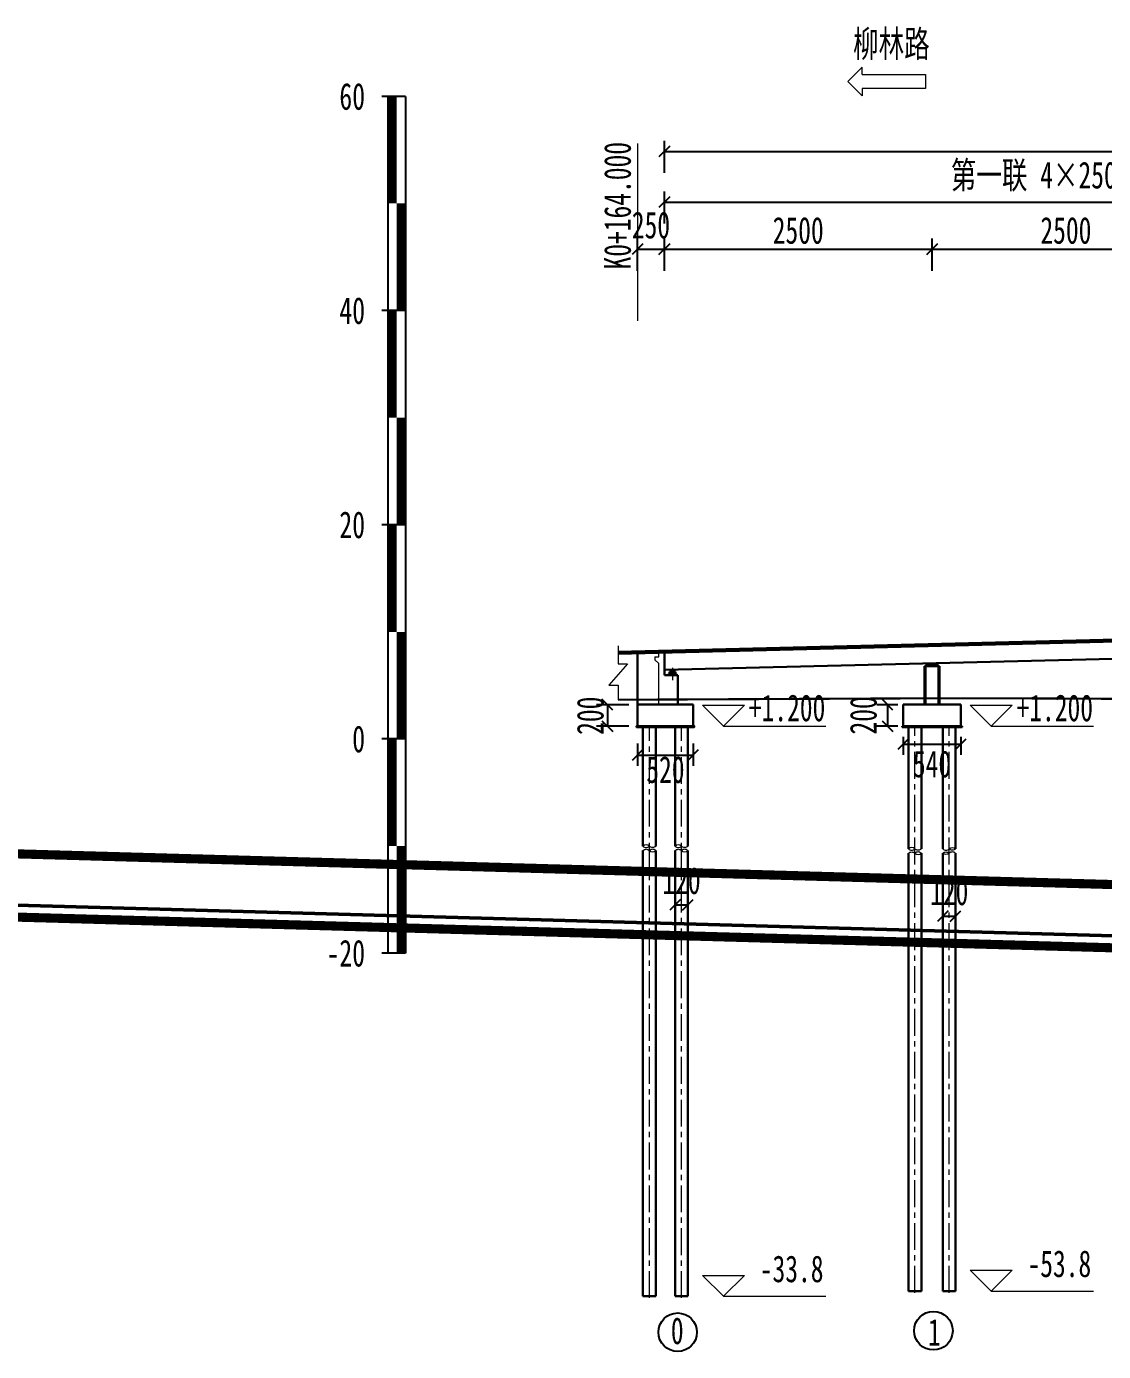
# Model space of a CAD drawing. Header units: millimetres. Extents: x 4628 to 974470, y 12613 to 383573.
# Drawn here: x 226023 to 326599, y 251950 to 375674 of the extents above; entities that cross this region are included whole.
import ezdxf
from ezdxf.enums import TextEntityAlignment as Align

# ---------------------------------------------------------------- set-up
doc = ezdxf.new("R2010")
doc.units = ezdxf.units.MM
for name, pattern in [('CENTER', [2, 1.25, -0.25, 0.25, -0.25]), ('CONTINOUS', [0]), ('CORNER DETAIL$0$HIDDEN', [0.375, 0.25, -0.125]), ('HIDDEN', [9.525, 6.35, -3.175])]:
    doc.linetypes.add(name, pattern=pattern)
for name, color, linetype, lineweight in [('KbhZdmPdx', 1, 'Continuous', 50), ('文字', 7, 'Continuous', 15), ('标注', 3, 'Continuous', 18), ('桥 中心线', 5, 'CENTER', 15), ('桥 构造粗实', 1, 'Continuous', 30), ('桥 构造细虚', 6, 'Continuous', 15), ('桥 标高', 4, 'Continuous', 15), ('结构', 1, 'Continuous', 30), ('虚线', 6, 'HIDDEN', 15)]:
    doc.layers.add(name, color=color, linetype=linetype, lineweight=lineweight)
doc.layers.add('纵_地面线', color=30, linetype='Continuous')
doc.layers.add('纵_标尺', color=7, linetype='Continuous')
doc.styles.get("Standard").update_dxf_attribs({"font": ''})
doc.styles.add('仿宋字', font='', dxfattribs={"width": 0.7})
doc.styles.get('Standard').set_extended_font_data('SimSun')
doc.styles.get('仿宋字').set_extended_font_data('仿宋_GB2312')
doc.dimstyles.new('750', dxfattribs={"dimscale": 0, "dimtxt": 2.5, "dimasz": 1, "dimexe": 1, "dimexo": 1, "dimgap": 0, "dimtad": 0, "dimdec": 0, "dimlfac": 0.1, "dimrnd": 0.1, "dimzin": 12, "dimdsep": 46, "dimtxsty": '仿宋字', "dimblk": 'OBLIQUE', "dimcen": -1, "dimclrd": 256, "dimclre": 256, "dimclrt": 256, "dimadec": 4, "dimazin": 0, "dimtp": 2, "dimtm": 3, "dimtfac": 0.5, "dimtdec": 0, "dimtmove": 2, "dimatfit": 3, "dimldrblk": 'OBLIQUE', "dimfxl": 3, "dimfxlon": 1, "dimtvp": 0.7, "dimtolj": 1, "dimtzin": 12, "dimarcsym": 0})

# ---------------------------------------------------------------- blocks, each defined once
blk = doc.blocks.new('_Oblique')
at = {"color": 0, "linetype": 'ByBlock', "lineweight": -2}
blk.add_line((-0.5, -0.5), (0.5, 0.5), dxfattribs=at)
blk = doc.blocks.new('*D67')
at = {"layer": 'Defpoints', "color": 0}
for p in [(288289, 312349), (280265, 310349), (288289, 310349)]:
    blk.add_point(p, dxfattribs=at)
at = {"layer": '标注', "lineweight": -2}
for p, q in [((282265, 312349), (279265, 312349)), ((280265, 312349), (280265, 310349)), ((282265, 310349), (279265, 310349))]:
    blk.add_line(p, q, dxfattribs=at)
at = {"layer": '标注', "lineweight": -2, "xscale": 1000.0000020837, "yscale": 1000.0000020837, "zscale": 1000.0000020837}
for p, rotation in [((280265, 312349), 90), ((280265, 310349), 270)]:
    blk.add_blockref('_Oblique', p, dxfattribs=dict(at, rotation=rotation))
at = {"layer": '标注', "insert": (278680, 311315), "char_height": 2500, "attachment_point": 5, "rotation": 90, "style": '仿宋字'}
blk.add_mtext('\\A1;200', dxfattribs=at)
blk = doc.blocks.new('*D68')
at = {"layer": 'Defpoints', "color": 0}
for p in [(287789, 293646), (286589, 292172), (287789, 292172)]:
    blk.add_point(p, dxfattribs=at)
at = {"layer": '标注', "lineweight": -2}
for p, q in [((286589, 293172), (286589, 294646)), ((287789, 293172), (287789, 294646)), ((286589, 293646), (287789, 293646))]:
    blk.add_line(p, q, dxfattribs=at)
at = {"layer": '标注', "lineweight": -2, "xscale": 1000.0000020837, "yscale": 1000.0000020837, "zscale": 1000.0000020837, "rotation": 180}
blk.add_blockref('_Oblique', (286589, 293646), dxfattribs=at)
at = {"layer": '标注', "lineweight": -2, "xscale": 1000.0000020837, "yscale": 1000.0000020837, "zscale": 1000.0000020837}
blk.add_blockref('_Oblique', (287789, 293646), dxfattribs=at)
at = {"layer": '标注', "insert": (287189, 295896), "char_height": 2500, "attachment_point": 5, "style": '仿宋字'}
blk.add_mtext('\\A1;120', dxfattribs=at)
blk = doc.blocks.new('*D69')
at = {"layer": 'Defpoints', "color": 0}
for p in [(283089, 309735, 0), (288289, 309735, 0), (288289, 307649)]:
    blk.add_point(p, dxfattribs=at)
at = {"layer": '标注', "lineweight": -2}
for p, q in [((283089, 308735), (283089, 306649)), ((288289, 308735), (288289, 306649)), ((283089, 307649), (288289, 307649))]:
    blk.add_line(p, q, dxfattribs=at)
at = {"layer": '标注', "lineweight": -2, "xscale": 1000.0000020837, "yscale": 1000.0000020837, "zscale": 1000.0000020837, "rotation": 180}
blk.add_blockref('_Oblique', (283089, 307649), dxfattribs=at)
at = {"layer": '标注', "lineweight": -2, "xscale": 1000.0000020837, "yscale": 1000.0000020837, "zscale": 1000.0000020837}
blk.add_blockref('_Oblique', (288289, 307649), dxfattribs=at)
at = {"layer": '标注', "insert": (285689, 306271), "char_height": 2500, "attachment_point": 5, "style": '仿宋字'}
blk.add_mtext('\\A1;520', dxfattribs=at)
blk = doc.blocks.new('标高')
at = {"layer": '桥 标高'}
for p, q in [((-2000, 2000), (2000, 2000)), ((0, 0), (-2000, 2000)), ((0, 0), (2000, 2000)), ((0, 0), (9796, 0))]:
    blk.add_line(p, q, dxfattribs=at)
blk = doc.blocks.new('*D76')
at = {"layer": 'Defpoints', "color": 0}
for p in [(285589, 354869), (283089, 310776), (285589, 311049)]:
    blk.add_point(p, dxfattribs=at)
at = {"layer": '标注', "lineweight": -2}
for p, q in [((283089, 352869), (283089, 355869)), ((285589, 352869), (285589, 355869)), ((283089, 354869), (285589, 354869))]:
    blk.add_line(p, q, dxfattribs=at)
at = {"layer": '标注', "lineweight": -2, "xscale": 1000.0000020837, "yscale": 1000.0000020837, "zscale": 1000.0000020837, "rotation": 180}
blk.add_blockref('_Oblique', (283089, 354869), dxfattribs=at)
at = {"layer": '标注', "lineweight": -2, "xscale": 1000.0000020837, "yscale": 1000.0000020837, "zscale": 1000.0000020837}
blk.add_blockref('_Oblique', (285589, 354869), dxfattribs=at)
at = {"layer": '标注', "insert": (284339, 357119), "char_height": 2500, "attachment_point": 5, "style": '仿宋字'}
blk.add_mtext('\\A1;250', dxfattribs=at)
blk = doc.blocks.new('*D77')
at = {"layer": 'Defpoints', "color": 0}
for p in [(335589, 354869), (310589, 311049), (335589, 311657)]:
    blk.add_point(p, dxfattribs=at)
at = {"layer": '标注', "lineweight": -2}
for p, q in [((310589, 352869), (310589, 355869)), ((335589, 352869), (335589, 355869)), ((310589, 354869), (335589, 354869))]:
    blk.add_line(p, q, dxfattribs=at)
at = {"layer": '标注', "lineweight": -2, "xscale": 1000.0000020837, "yscale": 1000.0000020837, "zscale": 1000.0000020837, "rotation": 180}
blk.add_blockref('_Oblique', (310589, 354869), dxfattribs=at)
at = {"layer": '标注', "lineweight": -2, "xscale": 1000.0000020837, "yscale": 1000.0000020837, "zscale": 1000.0000020837}
blk.add_blockref('_Oblique', (335589, 354869), dxfattribs=at)
at = {"layer": '标注', "insert": (323089, 356619), "char_height": 2500, "attachment_point": 5, "style": '仿宋字'}
blk.add_mtext('\\A1;2500', dxfattribs=at)
blk = doc.blocks.new('*D89')
at = {"layer": 'Defpoints', "color": 0}
for p in [(385589, 359278), (285589, 353369), (385589, 353369)]:
    blk.add_point(p, dxfattribs=at)
at = {"layer": '标注', "lineweight": -2}
for p, q in [((285589, 357278), (285589, 360278)), ((385589, 357278), (385589, 360278)), ((285589, 359278), (385589, 359278))]:
    blk.add_line(p, q, dxfattribs=at)
at = {"layer": '标注', "lineweight": -2, "xscale": 1000.0000020837, "yscale": 1000.0000020837, "zscale": 1000.0000020837, "rotation": 180}
blk.add_blockref('_Oblique', (285589, 359278), dxfattribs=at)
at = {"layer": '标注', "lineweight": -2, "xscale": 1000.0000020837, "yscale": 1000.0000020837, "zscale": 1000.0000020837}
blk.add_blockref('_Oblique', (385589, 359278), dxfattribs=at)
at = {"layer": '标注', "insert": (335589, 361652), "char_height": 2500, "attachment_point": 5, "style": '仿宋字'}
blk.add_mtext('\\A1;第一联 4×2500=10000 预应力混凝土连续梁', dxfattribs=at)
blk = doc.blocks.new('*D93')
at = {"layer": 'Defpoints', "color": 0}
for p in [(807589, 364010), (807589, 357778), (285589, 355869)]:
    blk.add_point(p, dxfattribs=at)
at = {"layer": '标注', "lineweight": -2}
for p, q in [((285589, 362010), (285589, 365010)), ((807589, 362010), (807589, 365010)), ((285589, 364010), (807589, 364010))]:
    blk.add_line(p, q, dxfattribs=at)
at = {"layer": '标注', "lineweight": -2, "xscale": 1000.0000020837, "yscale": 1000.0000020837, "zscale": 1000.0000020837, "rotation": 180}
blk.add_blockref('_Oblique', (285589, 364010), dxfattribs=at)
at = {"layer": '标注', "lineweight": -2, "xscale": 1000.0000020837, "yscale": 1000.0000020837, "zscale": 1000.0000020837}
blk.add_blockref('_Oblique', (807589, 364010), dxfattribs=at)
at = {"layer": '标注', "insert": (546589, 365760), "char_height": 2500, "attachment_point": 5, "style": '仿宋字'}
blk.add_mtext('\\A1;52200', dxfattribs=at)
blk = doc.blocks.new('*D101')
at = {"layer": 'Defpoints', "color": 0}
for p in [(308384, 312349), (306429, 310349), (308384, 310349)]:
    blk.add_point(p, dxfattribs=at)
at = {"layer": '标注', "lineweight": -2}
for p, q in [((307384, 312349), (305429, 312349)), ((306429, 312349), (306429, 310349)), ((307384, 310349), (305429, 310349))]:
    blk.add_line(p, q, dxfattribs=at)
at = {"layer": '标注', "lineweight": -2, "xscale": 1000.0000020837, "yscale": 1000.0000020837, "zscale": 1000.0000020837}
for p, rotation in [((306429, 312349), 90), ((306429, 310349), 270)]:
    blk.add_blockref('_Oblique', p, dxfattribs=dict(at, rotation=rotation))
at = {"layer": '标注', "insert": (304179, 311349), "char_height": 2500, "attachment_point": 5, "rotation": 90, "style": '仿宋字'}
blk.add_mtext('\\A1;200', dxfattribs=at)
blk = doc.blocks.new('*D102')
at = {"layer": 'Defpoints', "color": 0}
for p in [(307889, 310349), (313289, 310349), (313289, 308671)]:
    blk.add_point(p, dxfattribs=at)
at = {"layer": '标注', "lineweight": -2}
for p, q in [((307889, 309349), (307889, 307671)), ((313289, 309349), (313289, 307671)), ((307889, 308671), (313289, 308671))]:
    blk.add_line(p, q, dxfattribs=at)
at = {"layer": '标注', "lineweight": -2, "xscale": 1000.0000020837, "yscale": 1000.0000020837, "zscale": 1000.0000020837, "rotation": 180}
blk.add_blockref('_Oblique', (307889, 308671), dxfattribs=at)
at = {"layer": '标注', "lineweight": -2, "xscale": 1000.0000020837, "yscale": 1000.0000020837, "zscale": 1000.0000020837}
blk.add_blockref('_Oblique', (313289, 308671), dxfattribs=at)
at = {"layer": '标注', "insert": (310589, 306798), "char_height": 2500, "attachment_point": 5, "style": '仿宋字'}
blk.add_mtext('\\A1;540', dxfattribs=at)
blk = doc.blocks.new('*D103')
at = {"layer": 'Defpoints', "color": 0}
for p in [(312789, 292611), (311589, 291723), (312789, 291723)]:
    blk.add_point(p, dxfattribs=at)
at = {"layer": '标注', "lineweight": -2}
for p, q in [((311589, 292611), (311589, 293611)), ((312789, 292611), (312789, 293611)), ((311589, 292611), (312789, 292611))]:
    blk.add_line(p, q, dxfattribs=at)
at = {"layer": '标注', "lineweight": -2, "xscale": 1000.0000020837, "yscale": 1000.0000020837, "zscale": 1000.0000020837, "rotation": 180}
blk.add_blockref('_Oblique', (311589, 292611), dxfattribs=at)
at = {"layer": '标注', "lineweight": -2, "xscale": 1000.0000020837, "yscale": 1000.0000020837, "zscale": 1000.0000020837}
blk.add_blockref('_Oblique', (312789, 292611), dxfattribs=at)
at = {"layer": '标注', "insert": (312189, 294861), "char_height": 2500, "attachment_point": 5, "style": '仿宋字'}
blk.add_mtext('\\A1;120', dxfattribs=at)
blk = doc.blocks.new('*D104')
at = {"layer": 'Defpoints', "color": 0}
for p in [(310589, 354869), (285589, 311049), (310589, 311657)]:
    blk.add_point(p, dxfattribs=at)
at = {"layer": '标注', "lineweight": -2}
for p, q in [((285589, 352869), (285589, 355869)), ((310589, 352869), (310589, 355869)), ((285589, 354869), (310589, 354869))]:
    blk.add_line(p, q, dxfattribs=at)
at = {"layer": '标注', "lineweight": -2, "xscale": 1000.0000020837, "yscale": 1000.0000020837, "zscale": 1000.0000020837, "rotation": 180}
blk.add_blockref('_Oblique', (285589, 354869), dxfattribs=at)
at = {"layer": '标注', "lineweight": -2, "xscale": 1000.0000020837, "yscale": 1000.0000020837, "zscale": 1000.0000020837}
blk.add_blockref('_Oblique', (310589, 354869), dxfattribs=at)
at = {"layer": '标注', "insert": (298089, 356619), "char_height": 2500, "attachment_point": 5, "style": '仿宋字'}
blk.add_mtext('\\A1;2500', dxfattribs=at)
blk = doc.blocks.new('ditie')
at = {"layer": 'KbhZdmPdx'}
blk.add_line((265725.76, 123270.61), (266065.76, 123223.01), dxfattribs=at)
at = {"layer": 'KbhZdmPdx', "color": 5, "linetype": 'CORNER DETAIL$0$HIDDEN', "ltscale": 0.01, "const_width": 0.5}
for points in [[(265727.48, 123295.16), (266067.88, 123247.51)], [(265727.24, 123293.43), (266067.64, 123245.77)], [(265725.46, 123265.91), (266065.38, 123218.32)], [(265725.22, 123264.18), (266065.14, 123216.59)]]:
    blk.add_lwpolyline(points, dxfattribs=at)

msp = doc.modelspace()

# ---------------------------------------------------------------- linework, layer by layer
for centre in [(286832.5, 253750.4), (310713.8, 253890.8)]:
    msp.add_circle(centre, 1800)
at = {"layer": '文字'}
for p, q in [((302733.7, 370535.6), (304067, 371869)), ((304067, 371202.3), (304067, 371869)), ((302733.7, 370535.6), (304067, 369202.3)), ((304067, 369869), (304067, 369202.3)), ((283088.7, 364736.8), (283088.7, 348189.8))]:
    msp.add_line(p, q, dxfattribs=at)
msp.add_lwpolyline([(304067, 371202.3), (309961.1, 371202.3), (309961.1, 369869), (304067, 369869)], dxfattribs=at)
at = {"layer": '标注'}
msp.add_lwpolyline([(281269.9, 317846.3), (281269.9, 316176.1), (282144.9, 316176.1), (280394.9, 314176.1), (281269.9, 314176.1), (281269.9, 312807.7)], dxfattribs=at)
at = {"layer": '桥 中心线', "ltscale": 2000}
for p, q in [((286338.7, 315789.8), (286338.7, 314631.6)), ((284188.7, 256957.7), (284188.7, 310349.4, 0)), ((287188.7, 256957.7), (287188.7, 310349.4, 0)), ((308988.7, 257437.3), (308988.7, 310349.4)), ((312188.7, 257437.3), (312188.7, 310349.4))]:
    msp.add_line(p, q, dxfattribs=at)
at = {"layer": '桥 构造粗实'}
for p, q in [((283088.7, 317128.6), (283088.7, 312465.6, 0)), ((283088.7, 312349.4, 0), (283088.7, 317128.6)), ((285588.7, 315103), (285588.7, 317190.6)), ((286838.7, 315103), (285588.7, 315103)), ((286698.7, 315225), (285978.8, 315225)), ((285978.8, 315225), (285978.8, 315103)), ((286058.7, 315409.6), (286618.7, 315409.6)), ((286058.7, 315225), (286058.7, 315409.6)), ((286060.5, 315279.2), (286058.7, 315281)), ((286116.7, 315223), (286058.7, 315281)), ((286618.7, 315225), (286058.7, 315225)), ((286618.7, 315225), (286058.7, 315225)), ((286116.7, 315223), (286060.5, 315279.2)), ((286130.4, 315350.8), (286071.6, 315409.6)), ((286157.3, 315323.9), (286073.6, 315407.6)), ((286258.2, 315223), (286130.4, 315350.8)), ((286258.1, 315223), (286157.3, 315323.9)), ((286215.3, 315407.3), (286213, 315409.6)), ((286254.1, 315368.6), (286215, 315407.6)), ((286399.6, 315223), (286215.3, 315407.3)), ((286399.6, 315223), (286254.1, 315368.6)), ((286541, 315223), (286354.5, 315409.6)), ((286541, 315223), (286356.4, 315407.6)), ((286618.7, 315286.7), (286495.9, 315409.6)), ((286618.7, 315286.7), (286497.8, 315407.6)), ((286618.7, 315409.6), (286618.7, 315225)), ((286698.7, 315103), (286698.7, 315225)), ((286838.7, 312349.4, 0), (286838.7, 315103)), ((283088.7, 312349.4, 0), (288288.7, 312349.4, 0)), ((283088.7, 312349.4, 0), (283088.7, 310349.4)), ((288288.7, 312349.4, 0), (288288.7, 310349.4, 0)), ((307888.7, 310349.4), (307888.7, 312349.4)), ((307888.7, 312349.4), (313288.7, 312349.4)), ((313288.7, 310349.4), (313288.7, 312349.4)), ((288288.7, 310349.4), (283088.7, 310349.4)), ((283588.7, 299129.1), (283588.7, 310349.4, 0)), ((284788.7, 299129.1), (284788.7, 310349.4, 0)), ((286588.7, 299129.1), (286588.7, 310349.4, 0)), ((287788.7, 299129.1), (287788.7, 310349.4, 0)), ((307788.7, 310349.4), (313388.7, 310349.4)), ((307788.7, 310249.4), (307788.7, 310349.4)), ((307788.7, 310249.4), (313388.7, 310249.4)), ((308388.7, 298880.9), (308388.7, 310349.4)), ((309588.7, 298880.9), (309588.7, 310349.4)), ((311588.7, 298880.9), (311588.7, 310349.4)), ((312788.7, 298880.9), (312788.7, 310349.4)), ((313388.7, 310249.4), (313388.7, 310349.4)), ((283588.7, 257104.9), (283588.7, 298721.1)), ((284788.7, 257104.9), (284788.7, 298721.1)), ((286588.7, 257104.9), (286588.7, 298721.1)), ((287788.7, 257104.9), (287788.7, 298721.1)), ((308388.7, 257584.6), (308388.7, 298472.9)), ((309588.7, 257584.6), (309588.7, 298472.9)), ((311588.7, 257584.6), (311588.7, 298472.9)), ((312788.7, 257584.6), (312788.7, 298472.9)), ((309588.7, 257584.6), (308388.7, 257584.6)), ((311588.7, 257584.6), (312788.7, 257584.6)), ((284788.7, 257104.9), (283588.7, 257104.9)), ((287788.7, 257104.9), (286588.7, 257104.9))]:
    msp.add_line(p, q, dxfattribs=at)
for points in [[(281269.9, 317283.5), (370623, 319499.5, -0.00544879), (507575.2, 321402.9), (507589.9, 321402.9, -0.00324992), (650584.1, 320902.5), (650614.4, 320902.2, -0.00487299), (767540.5, 318593.1), (822266.4, 316978.7, 0.00001051), (822716.4, 316965.4)], [(281269.9, 317083.5), (370623, 319299.5, -0.0043752), (480588.7, 321064)], [(285588.7, 315590.6), (370623, 317699.5, -0.00093374), (394088.7, 318237.6, -0.00093374)]]:
    msp.add_lwpolyline(points, format="xyb", dxfattribs=at)
msp.add_lwpolyline([(283088.7, 310349.4), (282988.7, 310349.4), (282988.7, 310249.4), (288388.7, 310249.4), (288388.7, 310349.4), (288288.7, 310349.4)], dxfattribs=at)
at = {"layer": '桥 构造细虚'}
for p, q in [((284688.7, 316830.6, 0), (284688.7, 316530.6, 0)), ((284688.7, 316830.6, 0), (285088.7, 316830.6, 0)), ((285088.7, 316830.6, 0), (285088.7, 317178.2, 0)), ((284688.7, 316530.6, 0), (285088.7, 316180.6, 0)), ((285088.7, 312349.4, 0), (285088.7, 316180.6, 0))]:
    msp.add_line(p, q, dxfattribs=at)
for points in [[(284788.7, 299129.1, -0.416), (284188.7, 299129.1, 0.408), (283588.7, 299129.1, 0.416), (284188.7, 299129.1, 0.416)], [(283588.7, 298721.1, -0.416), (284188.7, 298721.1, 0.408), (284788.7, 298721.1, 0.416), (284188.7, 298721.1, 0.416)], [(287788.7, 299129.1, -0.416), (287188.7, 299129.1, 0.408), (286588.7, 299129.1, 0.416), (287188.7, 299129.1, 0.416)], [(286588.7, 298721.1, -0.416), (287188.7, 298721.1, 0.408), (287788.7, 298721.1, 0.416), (287188.7, 298721.1, 0.416)], [(309588.7, 298880.9, -0.416), (308988.7, 298880.9, 0.408), (308388.7, 298880.9, 0.416), (308988.7, 298880.9, 0.416)], [(308388.7, 298472.9, -0.416), (308988.7, 298472.9, 0.408), (309588.7, 298472.9, 0.416), (308988.7, 298472.9, 0.416)], [(311588.7, 298880.9, 0.416), (312188.7, 298880.9, -0.408), (312788.7, 298880.9, -0.416), (312188.7, 298880.9, -0.416)], [(312788.7, 298472.9, 0.416), (312188.7, 298472.9, -0.408), (311588.7, 298472.9, -0.416), (312188.7, 298472.9, -0.416)]]:
    msp.add_lwpolyline(points, format="xyb", dxfattribs=at)
at = {"layer": '纵_地面线', "color": 5, "const_width": 200, "flags": 128}
msp.add_lwpolyline([(281269.9, 312807.7), (309088.7, 312938.4), (319088.7, 312935.4), (329088.7, 312887.4), (339088.7, 312975.4), (349088.7, 313409.4), (359088.7, 313865.4), (369088.7, 314088.4), (379088.7, 314065.4), (389088.7, 314040.4), (399088.7, 314015.4), (409088.7, 313989.4), (419088.7, 313963.4), (429088.7, 313976.4), (439088.7, 313894.4), (449088.7, 313420.4), (459088.7, 312895.4), (469088.7, 312384.4), (479088.7, 311939.4), (482588.7, 311744.5)], dxfattribs=at)
at = {"layer": '纵_标尺'}
for p, q in [((261406.2, 369149.4), (259206.2, 369149.4)), ((261406.2, 349149.4), (259206.2, 349149.4)), ((261406.2, 329149.4), (259206.2, 329149.4)), ((261406.2, 309149.4), (259206.2, 309149.4)), ((261406.2, 289149.4), (259206.2, 289149.4))]:
    msp.add_line(p, q, dxfattribs=at)
at = {"layer": '纵_标尺', "const_width": 800, "flags": 128}
for points in [[(260206.2, 359149.4), (260206.2, 369149.4)], [(261006.2, 349149.4), (261006.2, 359149.4)], [(260206.2, 339149.4), (260206.2, 349149.4)], [(261006.2, 329149.4), (261006.2, 339149.4)], [(260206.2, 319149.4), (260206.2, 329149.4)], [(261006.2, 309149.4), (261006.2, 319149.4)], [(260206.2, 299149.4), (260206.2, 309149.4)], [(261006.2, 289149.4), (261006.2, 299149.4)]]:
    msp.add_lwpolyline(points, dxfattribs=at)
at = {"layer": '纵_标尺'}
for points in [[(259806.2, 289149.4), (259806.2, 369149.4)], [(261406.2, 369149.4), (261406.2, 289149.4)]]:
    msp.add_lwpolyline(points, dxfattribs=at)
at = {"layer": '结构', "linetype": 'CONTINOUS'}
for p, q in [((311288.7, 315940.9), (309888.7, 315940.9)), ((309888.7, 312349.4), (309888.7, 315940.9)), ((309988.7, 312349.4), (309988.7, 315940.9)), ((310058.7, 316113.2), (311118.7, 316113.2)), ((310058.7, 315940.9), (310058.7, 316113.2)), ((311118.7, 315940.9), (311118.7, 316113.2)), ((311188.7, 312349.4), (311188.7, 315940.9)), ((311288.7, 312349.4), (311288.7, 315940.9))]:
    msp.add_line(p, q, dxfattribs=at)
at = {"layer": '虚线', "ltscale": 2.2}
for p, q in [((288288.7, 312349.4, 0), (288288.7, 310349.4, 0)), ((288238.7, 310349.4), (283038.7, 310349.4)), ((288288.7, 310349.4), (283088.7, 310349.4))]:
    msp.add_line(p, q, dxfattribs=at)

# ---------------------------------------------------------------- block references
at = {"xscale": 1000, "yscale": 200}
msp.add_blockref('ditie', (-265583934.2, -24358153.6), dxfattribs=at)
at = {"layer": '桥 标高'}
for p, xscale, yscale, zscale in [((291109.3, 310349.4, 0), 0.9750390015601624, 0.9750390015601624, 0.9750390015601624), ((316109.3, 310349.4), 0.9750390015597076, 0.9750390015597076, 0.9750390015597076), ((291109.3, 257104.9), 0.9750390015601624, 0.9750390015601624, 0.9750390015601624), ((316109.3, 257584.6), 0.9750390015597076, 0.9750390015597076, 0.9750390015597076)]:
    msp.add_blockref('标高', p, dxfattribs=dict(at, xscale=xscale, yscale=yscale, zscale=zscale))

# ---------------------------------------------------------------- texts
at = {"layer": '文字', "width": 0.7}
for s, p in [('0', (286792.1, 253890.8)), ('1', (310802.3, 253750.4))]:
    msp.add_text(s, height=2500, rotation=0.000002, dxfattribs=at).set_placement(p, align=Align.MIDDLE_CENTER)
at = {"layer": '文字', "insert": (303210.5, 375305.9), "char_height": 2500, "attachment_point": 1, "style": '仿宋字'}
msp.add_mtext_dynamic_manual_height_columns('柳林路', width=11130.665, gutter_width=12.5, heights=[0], dxfattribs=at)
at = {"layer": '文字', "insert": (279955.3, 352988.2), "char_height": 2500, "attachment_point": 1, "rotation": 90, "style": '仿宋字'}
msp.add_mtext_dynamic_manual_height_columns('K0+164.000', width=4194.053, gutter_width=12.5, heights=[0], dxfattribs=at)
at = {"layer": '桥 标高', "style": '仿宋字', "width": 0.707}
for s, p in [('60', (257641.4, 369149.4)), ('40', (257641.4, 349149.4)), ('20', (257641.4, 329149.4)), ('0', (257641.4, 309149.4)), ('-20', (257641.4, 289149.4))]:
    msp.add_text(s, height=2500, dxfattribs=at).set_placement(p, align=Align.MIDDLE_RIGHT)
at = {"layer": '桥 标高', "char_height": 2500, "attachment_point": 1, "style": '仿宋字'}
for s, width, insert in [('+1.200', 4194.053, (293477.1, 313300.2, 0)), ('+1.200', 4194.053, (318477.1, 313300.2)), ('-53.8', 6837.364, (319501, 261401.1)), ('-33.8', 6055.689, (294501, 260921.4))]:
    msp.add_mtext_dynamic_manual_height_columns(s, width=width, gutter_width=12.5, heights=[0], dxfattribs=dict(at, insert=insert))

# ---------------------------------------------------------------- dimensions: what is measured, and where the dimension line sits
at = {"layer": '标注'}
dim = msp.add_linear_dim(base=(385588.7, 359277.8), p1=(285588.7, 353368.6), p2=(385588.7, 353368.6), text='第一联 4×2500=<> 预应力混凝土连续梁', dimstyle='750', override={"dimscale": 1000.000002, "dimfxl": 2}, dxfattribs=at)
dim.commit()
dim.dimension.update_dxf_attribs({"geometry": '*D89', "text_midpoint": (335588.7, 361652.1)})
for base, p1, p2, picture, middle in [((807588.7, 364010.5), (285588.7, 355868.6), (807588.7, 357777.8), '*D93', (546588.7, 365760.5)), ((285588.7, 354868.6), (283088.7, 310775.8), (285588.7, 311048.9), '*D76', (284338.7, 357118.6)), ((310588.7, 354868.6), (285588.7, 311048.9), (310588.7, 311656.5), '*D104', (298088.7, 356618.6)), ((335588.7, 354868.6), (310588.7, 311048.9), (335588.7, 311656.5), '*D77', (323088.7, 356618.6)), ((287788.7, 293645.9), (286588.7, 292172.2), (287788.7, 292172.2), '*D68', (287188.7, 295895.9)), ((312788.7, 292611.3), (311588.7, 291723.2), (312788.7, 291723.2), '*D103', (312188.7, 294861.3))]:
    dim = msp.add_linear_dim(base=base, p1=p1, p2=p2, dimstyle='750', override={"dimscale": 1000.000002, "dimfxl": 2}, dxfattribs=at)
    dim.commit()
    dim.dimension.update_dxf_attribs({"geometry": picture, "text_midpoint": middle})
dim = msp.add_linear_dim(base=(280265.2, 310349.4, 0), p1=(288288.7, 312349.4, 0), p2=(288288.7, 310349.4, 0), angle=90, dimstyle='750', override={"dimscale": 1000.000002, "dimfxl": 2}, dxfattribs=at)
dim.commit()
dim.dimension.update_dxf_attribs({"geometry": '*D67', "text_midpoint": (278680.2, 311315, 0), "dimtype": 160})
dim = msp.add_linear_dim(base=(306428.9, 310349.4), p1=(308384.4, 312349.4), p2=(308384.4, 310349.4), angle=90, dimstyle='750', override={"dimscale": 1000.000002, "dimfxl": 2}, dxfattribs=at)
dim.commit()
dim.dimension.update_dxf_attribs({"geometry": '*D101', "text_midpoint": (304178.9, 311349.4)})
for base, p1, p2, picture, middle in [((288288.7, 307649.4), (283088.7, 309735, 0), (288288.7, 309735, 0), '*D69', (285688.7, 306271.1)), ((313288.7, 308670.7), (307888.7, 310349.4), (313288.7, 310349.4), '*D102', (310588.7, 306797.8))]:
    dim = msp.add_linear_dim(base=base, p1=p1, p2=p2, dimstyle='750', override={"dimscale": 1000.000002, "dimfxl": 2}, dxfattribs=at)
    dim.commit()
    dim.dimension.update_dxf_attribs({"geometry": picture, "text_midpoint": middle, "dimtype": 160})

doc.saveas('drawing.dxf')
